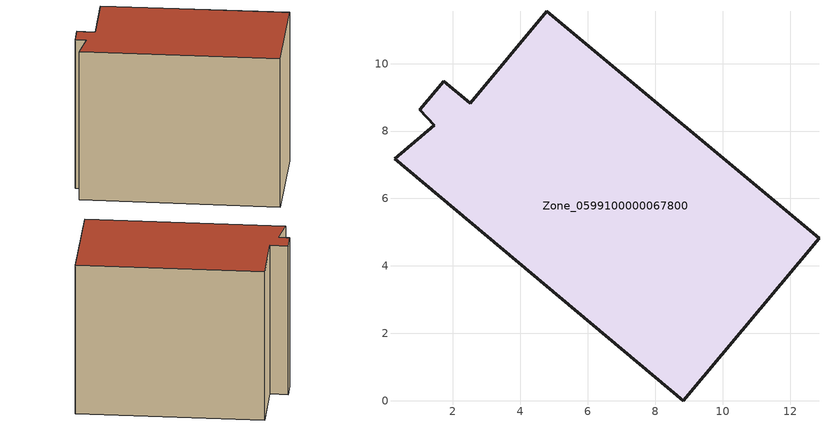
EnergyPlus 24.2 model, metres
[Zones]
Zone_0599100000067800
 floor ground (C_G): 12.86,4.82 8.84,0 0.27,7.18 1.45,8.18 1.01,8.63 1.72,9.48 2.51,8.82 4.78,11.55 z0
 wall outside (C_F): 2.51,8.82 1.72,9.48 1.01,8.63 1.45,8.18 0.27,7.18 8.84,0 12.86,4.82 4.78,11.55 2.51,8.82 z0:8.99
 roof outside (C_R): 1.45,8.18 0.27,7.18 8.84,0 12.86,4.82 4.78,11.55 2.51,8.82 1.72,9.48 1.01,8.63 z8.99
[BUILDING]
Pand.0599100000067800: North Axis=0; Terrain=City; Loads Convergence Tolerance Value=0.04; Temperature Convergence Tolerance Value=0.4; Solar Distribution=FullExterior; Maximum Number of Warmup Days=25; Minimum Number of Warmup Days=1
[Site:Location]
Rotterdam.The.Hague.AP_ZH_NLD Design_Conditions: Latitude=51.96; Longitude=4.45; Time Zone=1; Elevation=-4.5
[SITE:GROUNDTEMPERATURE:BUILDINGSURFACE]
18, 18, 18, 18, 18, 18, 18, 18, 18, 18, 18, 18
[MATERIAL] Thermal Absorptance=0.9; Solar Absorptance=0.7; Visible Absorptance=0.7
Name | Roughness | Thickness | Conductivity | Density | Specific Heat
G.TI.1946-1964 | MediumSmooth | 0.15 | 1 | 540 | 1210
F.TI.1946-1964 | Rough | 0.3 | 0.857143 | 1920 | 840
R.TI.1946-1964 | MediumRough | 0.2 | 0.277778 | 1500 | 1000
[CONSTRUCTION]
C_G: G.TI.1946-1964
C_F: F.TI.1946-1964
C_R: R.TI.1946-1964
[ZONE]
Zone_0599100000067800: Type=1; Multiplier=1; Ceiling Height=Autocalculate; Volume=Autocalculate; Floor Area=autocalculate; Part of Total Floor Area=Yes
[ZONEINFILTRATION:DESIGNFLOWRATE]
Infil_Zone_0599100000067800: Zone or ZoneList or Space or SpaceList=Zone_0599100000067800; Schedule=AlwaysOn; Design Flow Rate Calculation Method=Flow/Area; Flow Rate per Floor Area=0.003; Constant Term Coefficient=1; Temperature Term Coefficient=0; Velocity Term Coefficient=0; Velocity Squared Term Coefficient=0
[HVACTEMPLATE:ZONE:IDEALLOADSAIRSYSTEM]
Zone_0599100000067800: Maximum Heating Supply Air Temperature=50; Minimum Cooling Supply Air Temperature=13; Maximum Heating Supply Air Humidity Ratio=0.0156; Minimum Cooling Supply Air Humidity Ratio=0.0077; Heating Limit=NoLimit; Cooling Limit=NoLimit; Dehumidification Control Type=ConstantSensibleHeatRatio; Cooling Sensible Heat Ratio=0.7; Dehumidification Setpoint=60; Humidification Control Type=None; Humidification Setpoint=30; Outdoor Air Method=None; Outdoor Air Flow Rate per Person=0.00944; Outdoor Air Flow Rate per Zone Floor Area=0; Outdoor Air Flow Rate per Zone=0; Demand Controlled Ventilation Type=None; Outdoor Air Economizer Type=NoEconomizer; Heat Recovery Type=None; Sensible Heat Recovery Effectiveness=0.7; Latent Heat Recovery Effectiveness=0.65
[ZONECONTROL:THERMOSTAT]
ThermostatControl_Zone_0599100000067800: Zone or ZoneList=Zone_0599100000067800; Control Type Schedule=DualSetpointControlType; Control 1=Thermostat_Zone_0599100000067800; Temperature Difference Between Cutout And Setpoint=0
[THERMOSTATSETPOINT:DUALSETPOINT]
Thermostat_Zone_0599100000067800: Heating Setpoint Temperature Schedule=HeatingSetpoint_Zone_0599100000067800; Cooling Setpoint Temperature Schedule=CoolingSetpoint_Zone_0599100000067800
[SCHEDULE:COMPACT]
HeatingSetpoint_Zone_0599100000067800: Through: 12/31, For: AllDays, Until: 24:00, 21
CoolingSetpoint_Zone_0599100000067800: Through: 12/31, For: AllDays, Until: 24:00, 24
DualSetpointControlType: Through: 12/31, For: AllDays, Until: 24:00, 4
AlwaysOn: Through: 12/31, For: AllDays, Until: 24:00, 1
